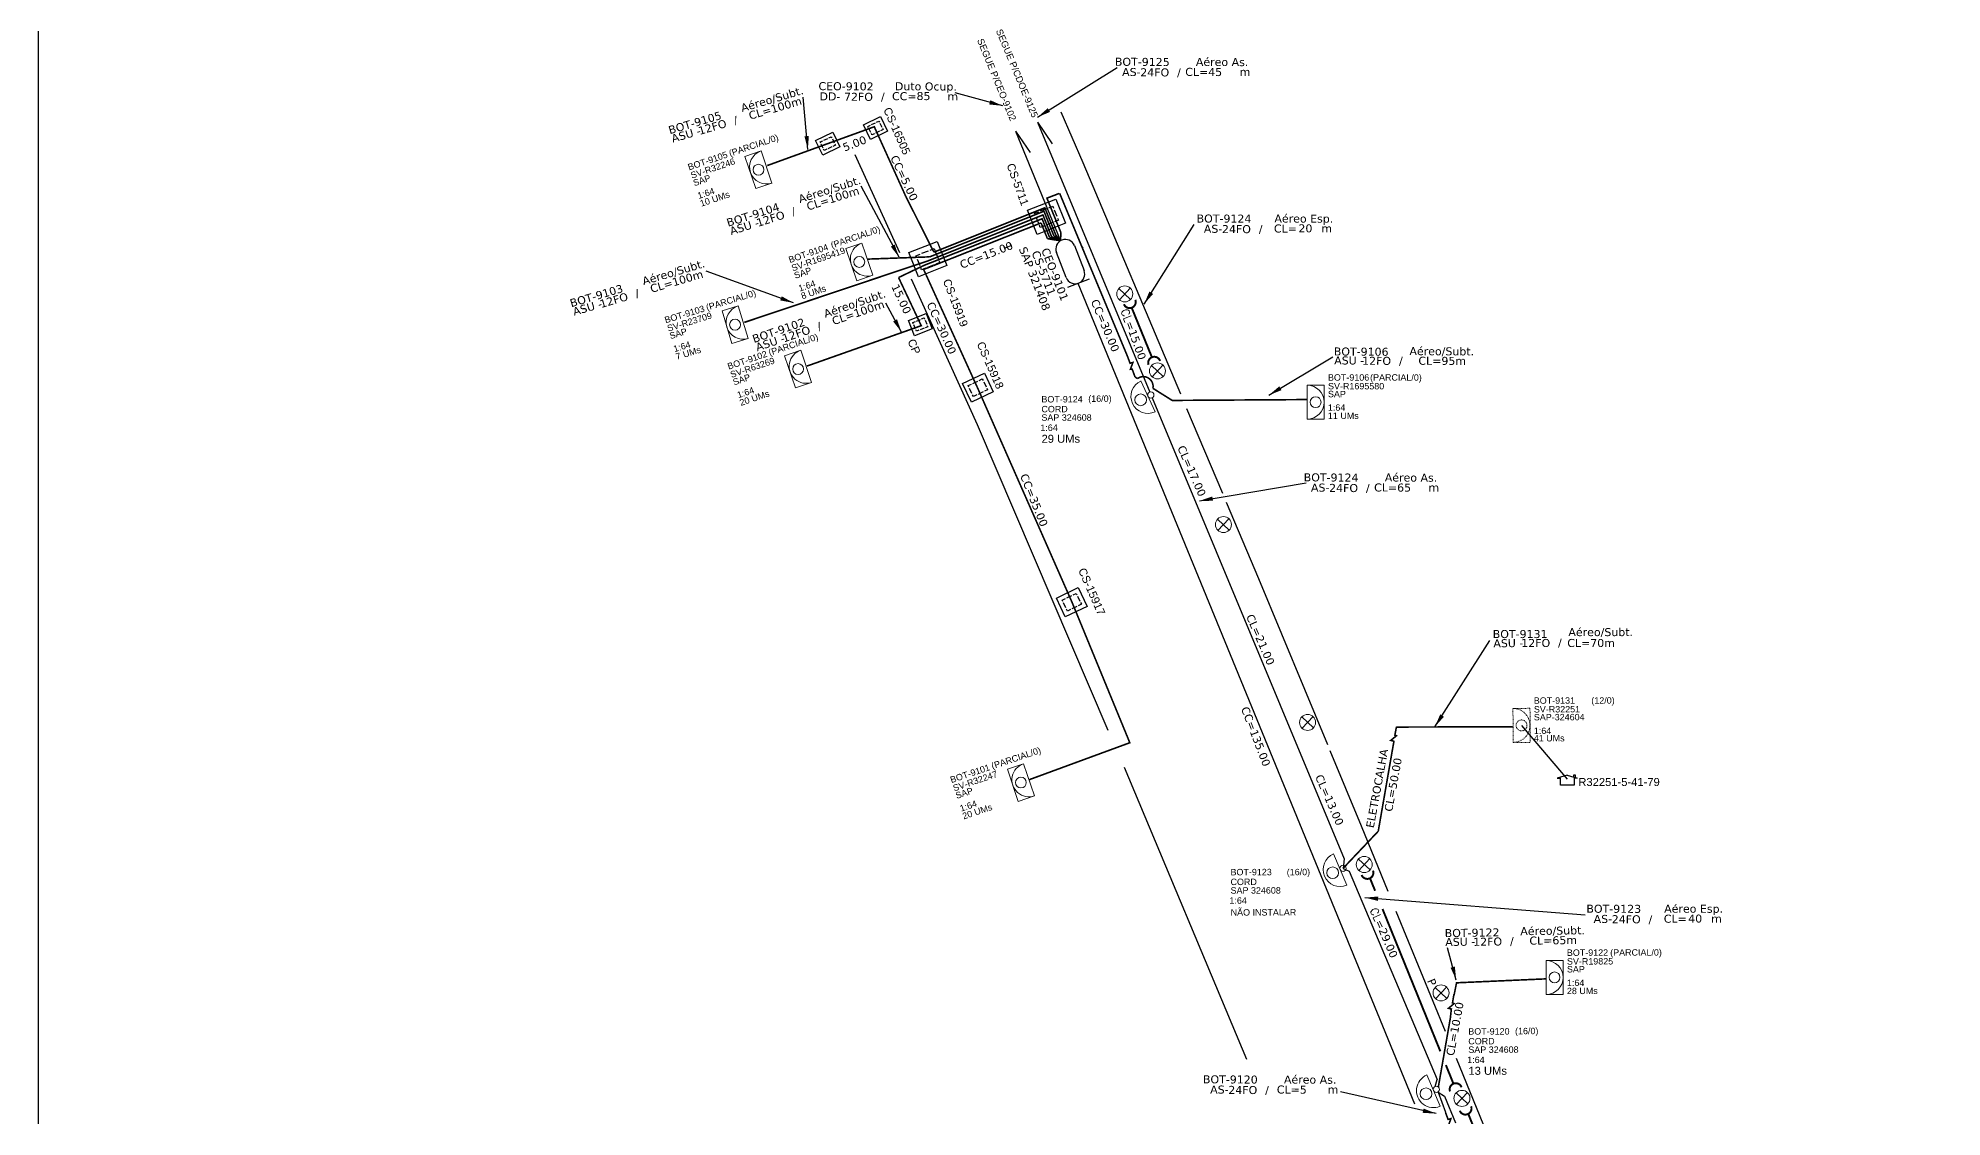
# Model space of a CAD drawing. Header units: metres. Extents: x 0 to 841, y 1 to 595.
# Drawn here: x 0.3 to 285.8, y 227 to 388.7 of the extents above; entities that cross this region are included whole.
import ezdxf
from ezdxf.enums import TextEntityAlignment as Align

# ---------------------------------------------------------------- set-up
doc = ezdxf.new("R2010")
doc.units = ezdxf.units.M
doc.linetypes.add('DYN_DIM', pattern=[0.018303, 0.005229, -0.013073])
for name, color, linetype, lineweight in [('10.4-Postes', 1, 'Continuous', 0), ("20.0-LEGENDA DOS CDO'S", 1, 'Continuous', 0), ('20.1-CDO_INTERIOR', 1, 'Continuous', 0), ('20.2-CDO_POSTE', 1, 'Continuous', 5), ('20.6-CORDOALHA_SUPORTE', 7, 'Continuous', 25), ('CORDOALHA_SUPORTE', 7, 'Continuous', 25)]:
    doc.layers.add(name, color=color, linetype=linetype, lineweight=lineweight)
for name, color, linetype in [('20.4-CEOS', 1, 'Continuous'), ('20.5-CEO', 1, 'Continuous'), ('CAP a instalar', 1, 'Continuous'), ('celulas gpon', 7, 'Continuous'), ('label_cabos', 7, 'Continuous'), ('locais', 7, 'Continuous'), ('locais legendas', 7, 'Continuous'), ('QUADRA', 7, 'Continuous'), ('Subida Lateral', 5, 'Continuous'), ('surveys', 7, 'Continuous'), ('surveys legendas', 7, 'Continuous')]:
    doc.layers.add(name, color=color, linetype=linetype)
doc.layers.add('DROP DE CLIENTE', color=140, linetype='Continuous', plot=False)
doc.styles.add('ARIAL', font='arial.ttf')
doc.styles.add('ROMANS', font='romans.shx')
doc.styles.add('siredit', font='verdana.ttf')
doc.styles.get("Standard").update_dxf_attribs({"font": 'arial.ttf'})
doc.linetypes.add('FENCELINE1', pattern='A,0.25,-0.1,[133,ltypeshp.shx,S=0.1,R=0,X=-0.1,Y=0],-0.1,1', length=1.45)
doc.dimstyles.new('CC', dxfattribs={"dimtxt": 1, "dimasz": 2, "dimexe": 0.18, "dimexo": 0.0625, "dimgap": 0.09, "dimtad": 0, "dimdec": 0, "dimrnd": 1, "dimzin": 0, "dimdsep": 46, "dimtxsty": 'siredit', "dimblk": 'NONE', "dimcen": 0, "dimse1": 1, "dimse2": 1, "dimsd1": 1, "dimsd2": 1, "dimclrt": 7, "dimadec": 0, "dimazin": 0, "dimtfac": 1, "dimtdec": 0, "dimtofl": 0, "dimtmove": 0, "dimatfit": 3, "dimfxl": 0, "dimtolj": 1, "dimtzin": 0, "dimarcsym": 0})

# ---------------------------------------------------------------- blocks, each defined once
blk = doc.blocks.new('_None')

msp = doc.modelspace()

# ---------------------------------------------------------------- linework, layer by layer
at = {"color": 7}
msp.add_lwpolyline([(0.35, 0.54), (841.35, 0.54), (841.35, 594.54), (0.35, 594.54)], close=True, dxfattribs=at)
for points in [[(146.91, 374.78), (149.1, 371.56)], [(150.17, 376.12), (152.37, 372.9)]]:
    msp.add_lwpolyline(points)
at = {"layer": '10.4-Postes', "color": 1}
for p, q in [((162.4, 351.19), (164.15, 349.55)), ((164.1, 351.25), (162.46, 349.49)), ((169, 339.71), (167.36, 337.96)), ((167.3, 339.65), (169.05, 338.01)), ((177.19, 316.6), (178.95, 314.96)), ((178.89, 316.66), (177.25, 314.91)), ((189.81, 286.94), (191.56, 285.3)), ((191.51, 287), (189.87, 285.25)), ((198.31, 265.63), (200.06, 263.99)), ((200, 265.69), (198.36, 263.93)), ((209.81, 246.38), (211.56, 244.74)), ((211.51, 246.44), (209.87, 244.69)), ((212.96, 230.56), (214.71, 228.92)), ((214.65, 230.62), (213.01, 228.87))]:
    msp.add_line(p, q, dxfattribs=at)
for centre in [(163.28, 350.37), (168.18, 338.83), (178.07, 315.78), (190.69, 286.12), (199.18, 264.81), (210.69, 245.56), (213.83, 229.74)]:
    msp.add_circle(centre, 1.2, dxfattribs=at)
at = {"layer": '20.1-CDO_INTERIOR', "color": 8, "lineweight": 18}
for points in [[(107.97, 366.17), (106.33, 371), (108.75, 371.81), (110.38, 366.98)], [(123.1, 352.34), (121.43, 357.16), (123.84, 358), (125.51, 353.18)], [(104.38, 342.95), (102.89, 347.83), (105.33, 348.57), (106.82, 343.7)], [(113.91, 336.28), (112.28, 341.11), (114.7, 341.93), (116.33, 337.1)], [(193.16, 331.59), (193.16, 336.69), (190.61, 336.69), (190.61, 331.59)], [(147.3, 274.28), (145.67, 279.11), (148.09, 279.93), (149.72, 275.09)], [(229, 245.33), (228.98, 250.43), (226.43, 250.42), (226.45, 245.32)]]:
    msp.add_lwpolyline(points, close=True, dxfattribs=at)
at = {"layer": '20.1-CDO_INTERIOR', "color": 1, "linetype": 'DYN_DIM', "lineweight": 18}
msp.add_lwpolyline([(224.04, 283.13), (224.03, 288.23), (221.48, 288.22), (221.49, 283.12)], close=True, dxfattribs=at)
at = {"layer": '20.1-CDO_INTERIOR', "color": 8, "lineweight": 18}
for centre in [(108.36, 368.99), (123.47, 355.17), (104.85, 345.76), (114.3, 339.1), (191.89, 334.14), (147.7, 277.1), (227.71, 247.88)]:
    msp.add_circle(centre, 0.816, dxfattribs=at)
at = {"layer": '20.1-CDO_INTERIOR', "color": 1, "linetype": 'DYN_DIM', "lineweight": 18}
msp.add_circle((222.76, 285.67), 0.816, dxfattribs=at)
at = {"layer": '20.1-CDO_INTERIOR', "color": 8, "lineweight": 18}
for centre, start, end in [((109.57, 369.4), 108.6822, 288.6822), ((124.68, 355.59), 109.1218, 289.1218), ((106.07, 346.13), 107.0182, 287.0182), ((115.51, 339.51), 108.6381, 288.6381), ((190.61, 334.14), 269.9724, 89.9724), ((148.9, 277.51), 108.6381, 288.6381), ((226.44, 247.87), 270.1604, 90.1604)]:
    msp.add_arc(centre, 2.55, start, end, dxfattribs=at)
at = {"layer": '20.1-CDO_INTERIOR', "color": 1, "linetype": 'DYN_DIM', "lineweight": 18}
msp.add_arc((221.48, 285.67), 2.55, 270.1604, 90.1604, dxfattribs=at)
at = {"layer": '20.2-CDO_POSTE', "color": 7}
msp.add_line((167.83, 332.69), (165.68, 337.32), dxfattribs=at)
at = {"layer": '20.2-CDO_POSTE', "color": 252}
msp.add_line((196.57, 261.7), (194.56, 266.39), dxfattribs=at)
at = {"layer": '20.2-CDO_POSTE', "color": 5}
msp.add_line((210.55, 228.55), (208.57, 233.25), dxfattribs=at)
at = {"layer": '20.2-CDO_POSTE', "color": 7}
for centre, radius in [((165.66, 334.49), 0.88), ((167.18, 335.2), 0.472)]:
    msp.add_circle(centre, radius, dxfattribs=at)
at = {"layer": '20.2-CDO_POSTE', "color": 252}
for centre, radius in [((194.45, 263.57), 0.88), ((196, 264.23), 0.472)]:
    msp.add_circle(centre, radius, dxfattribs=at)
at = {"layer": '20.2-CDO_POSTE', "color": 5}
for centre, radius in [((208.44, 230.43), 0.88), ((210, 231.09), 0.472)]:
    msp.add_circle(centre, radius, dxfattribs=at)
at = {"layer": '20.2-CDO_POSTE', "color": 7}
msp.add_arc((166.75, 335), 2.55, 114.8637, 294.8637, dxfattribs=at)
at = {"layer": '20.2-CDO_POSTE', "color": 252}
msp.add_arc((195.57, 264.05), 2.55, 113.157, 293.157, dxfattribs=at)
at = {"layer": '20.2-CDO_POSTE', "color": 5}
msp.add_arc((209.56, 230.9), 2.55, 112.8003, 292.8003, dxfattribs=at)
at = {"layer": '20.5-CEO', "color": 7}
for p, q in [((155.72, 357.62), (157.18, 353.86)), ((154.5, 352.82), (153.04, 356.58))]:
    msp.add_line(p, q, dxfattribs=at)
msp.add_lwpolyline([(154.75, 351.38), (157.97, 352.63)], dxfattribs=at)
for centre, start, end in [((154.38, 357.1), 21.241, 201.241), ((155.84, 353.34), 201.241, 21.241)]:
    msp.add_arc(centre, 1.44, start, end, dxfattribs=at)
at = {"layer": 'CAP a instalar', "color": 7, "linetype": 'FENCELINE1', "ltscale": 5}
for p, q in [((146.91, 374.78), (153.65, 358.34)), ((150.17, 376.12), (167.02, 335.64)), ((156.26, 351.97), (206.73, 228.94)), ((167.38, 334.77), (196.16, 265.66)), ((196.16, 265.66), (196, 264.23)), ((210.24, 230.68), (211.19, 230.05)), ((210.24, 230.68), (211.35, 227.65)), ((211.19, 230.05), (212.85, 226.09))]:
    msp.add_line(p, q, dxfattribs=at)
at = {"layer": 'CAP a instalar', "color": 5, "linetype": 'FENCELINE1', "ltscale": 5}
for p, q in [((196, 264.23), (196.91, 263.83)), ((196.91, 263.83), (210.13, 232.59)), ((209.83, 231.53), (210.13, 232.59))]:
    msp.add_line(p, q, dxfattribs=at)
at = {"layer": 'CAP a instalar', "color": 8, "linetype": 'FENCELINE1', "ltscale": 5, "const_width": 0.24}
for points in [[(130.44, 365), (125.72, 375.44), (109.67, 369.62)], [(153.69, 359.6), (151.6, 364.73), (153.47, 365.45)], [(153.51, 365.46), (163.67, 341.04)], [(134.66, 356.63), (130.44, 365)], [(134.03, 355.93), (151.16, 362.77), (152.64, 359.09)], [(134.66, 356.63), (151.29, 363.29), (152.95, 359.17)], [(152.01, 358.83), (150.88, 361.64), (133.15, 354.64)], [(133.77, 355.33), (151, 362.21), (152.31, 358.94)], [(134.59, 354.62), (150.73, 361.02)], [(151.68, 358.66), (150.73, 361.02)], [(153.65, 358.34), (153.69, 359.6)], [(157.03, 357.27), (156.84, 357.46)], [(106.23, 346.1), (133.77, 355.33)], [(124.67, 355.59), (134.03, 355.93)], [(133.15, 354.64), (133.15, 354.64), (129.36, 352.83)], [(133.05, 354.19), (141.25, 336.18), (155.41, 304.03), (164.03, 283.07), (148.9, 277.51)], [(134.55, 354.6), (133.07, 354.03), (133.07, 354.03)], [(129.36, 352.83), (132.76, 345.61), (115.62, 339.55)], [(164.82, 337.91), (165.19, 337.68)], [(167.49, 336.22), (170.39, 334.4), (190.57, 334.53)], [(212.64, 245.19), (213.02, 247.07), (226.41, 247.66)], [(210.29, 231.45), (212.1, 241.86)]]:
    msp.add_lwpolyline(points, dxfattribs=at)
at = {"layer": 'CAP a instalar', "color": 8, "ltscale": 5, "const_width": 0.24}
for points in [[(134.59, 354.62), (150.73, 361.02)], [(151.68, 358.66), (153.65, 358.34)], [(152.01, 358.83), (153.65, 358.34)], [(152.31, 358.94), (153.64, 358.36)], [(153.65, 358.34), (152.64, 359.09)], [(152.95, 359.17), (153.64, 358.36)]]:
    msp.add_lwpolyline(points, dxfattribs=at)
at = {"layer": 'CAP a instalar', "linetype": 'ByBlock', "ltscale": 5, "const_width": 0.24}
msp.add_lwpolyline([(153.64, 358.36), (153.65, 358.34)], dxfattribs=at)
at = {"layer": 'CAP a instalar', "color": 8, "linetype": 'FENCELINE1', "ltscale": 5, "const_width": 0.24}
msp.add_lwpolyline([(167.49, 336.22, 0.687172), (165.19, 337.68)], format="xyb", dxfattribs=at)
at = {"layer": 'CAP a instalar', "color": 1, "ltscale": 5, "const_width": 0.24}
for points in [[(204, 285.42), (204, 285.42), (221.45, 285.46)], [(204, 285.46), (204, 285.46)], [(201.28, 269.8), (203.4, 281.99)], [(201.28, 269.8), (196, 264.23)]]:
    msp.add_lwpolyline(points, dxfattribs=at)
at = {"layer": 'CORDOALHA_SUPORTE', "const_width": 0.296}
for points in [[(163.15, 348.83, 1), (164.86, 349.49)], [(168.57, 340.32, 1), (166.83, 339.74)], [(198.78, 263.24, 1), (200.49, 263.9)], [(213.77, 231.4, 1), (212.04, 230.78)], [(213.5, 227.89, 1), (215.2, 228.55)]]:
    msp.add_lwpolyline(points, format="xyb", dxfattribs=at)
for points in [[(167.37, 340.81), (164.31, 348.31)], [(200.81, 260.87), (200.06, 262.7)], [(210.59, 236.79), (201.92, 258.14)], [(212.56, 231.92), (211.42, 234.73)], [(214.78, 227.41), (220.61, 212.97)]]:
    msp.add_lwpolyline(points, dxfattribs=at)
at = {"layer": 'DROP DE CLIENTE'}
msp.add_lwpolyline([(222.76, 285.67), (229.62, 277.62)], dxfattribs=at)
at = {"layer": 'locais', "color": 30}
for p, q in [((124.08, 375.74), (126.65, 376.97)), ((126.65, 376.97), (127.7, 374.77)), ((116.93, 373.4), (119.51, 374.63)), ((119.51, 374.63), (120.56, 372.43)), ((125.13, 373.54), (124.08, 375.74)), ((127.7, 374.77), (125.13, 373.54)), ((117.99, 371.2), (116.93, 373.4)), ((120.56, 372.43), (117.99, 371.2)), ((148.7, 362.92), (152.95, 364.6)), ((150.14, 359.27), (148.7, 362.92)), ((152.95, 364.6), (154.39, 360.96)), ((154.39, 360.96), (150.14, 359.27)), ((130.91, 356.56), (135.16, 358.25)), ((135.16, 358.25), (136.6, 354.61)), ((132.35, 352.92), (130.91, 356.56)), ((136.6, 354.61), (132.35, 352.92)), ((130.84, 346.38), (133.48, 347.43)), ((131.74, 344.11), (130.84, 346.38)), ((133.48, 347.43), (134.39, 345.16)), ((134.39, 345.16), (131.74, 344.11)), ((138.95, 336.93), (142.22, 338.49)), ((140.29, 334.12), (138.95, 336.93)), ((142.22, 338.49), (143.56, 335.69)), ((143.56, 335.69), (140.29, 334.12)), ((153.02, 304.77), (156.3, 306.33)), ((156.3, 306.33), (157.64, 303.52)), ((154.36, 301.96), (153.02, 304.77)), ((157.64, 303.52), (154.36, 301.96))]:
    msp.add_line(p, q, dxfattribs=at)
for points in [[(118.9, 373.78, 0), (119.27, 373.95, 0), (119.35, 373.78, 0)], [(124.84, 375.33, 0), (124.76, 375.5, 0), (125.13, 375.68, 0)], [(125.2, 374.58, 0), (124.92, 375.17, 0)], [(125.75, 374.4, 0), (125.37, 374.22, 0), (125.28, 374.42, 0)], [(125.29, 375.76, 0), (125.89, 376.04, 0)], [(126.5, 374.76, 0), (125.91, 374.47, 0)], [(126.05, 376.12, 0), (126.41, 376.29, 0), (126.5, 376.12, 0)], [(126.57, 375.96, 0), (126.85, 375.37, 0)], [(126.93, 375.21, 0), (127.03, 375.01, 0), (126.66, 374.83, 0)], [(117.7, 372.99, 0), (117.61, 373.16, 0), (117.99, 373.34, 0)], [(118.06, 372.23, 0), (117.77, 372.83, 0)], [(118.6, 372.06, 0), (118.23, 371.88, 0), (118.13, 372.07, 0)], [(118.15, 373.42, 0), (118.74, 373.7, 0)], [(119.35, 372.41, 0), (118.76, 372.13, 0)], [(119.43, 373.62, 0), (119.71, 373.02, 0)], [(119.78, 372.86, 0), (119.88, 372.66, 0), (119.51, 372.49, 0)], [(149.87, 362.17, 0), (149.76, 362.46, 0), (150.38, 362.7, 0)], [(150.64, 362.81, 0), (151.62, 363.2, 0)], [(151.88, 363.3, 0), (152.49, 363.54, 0), (152.6, 363.25, 0)], [(152.71, 362.99, 0), (153.1, 362.01, 0)], [(150.37, 360.93, 0), (149.98, 361.9, 0)], [(151.22, 360.58, 0), (150.6, 360.33, 0), (150.47, 360.66, 0)], [(152.46, 361.07, 0), (151.49, 360.68, 0)], [(153.2, 361.75, 0), (153.33, 361.42, 0), (152.73, 361.18, 0)], [(132.85, 356.46, 0), (133.83, 356.84, 0)], [(134.1, 356.95, 0), (134.7, 357.19, 0), (134.82, 356.9, 0)], [(132.08, 355.81, 0), (131.97, 356.1, 0), (132.59, 356.35, 0)], [(132.58, 354.57, 0), (132.19, 355.55, 0)], [(133.43, 354.23, 0), (132.81, 353.98, 0), (132.68, 354.31, 0)], [(134.68, 354.72, 0), (133.7, 354.33, 0)], [(134.92, 356.63, 0), (135.31, 355.66, 0)], [(135.41, 355.39, 0), (135.54, 355.06, 0), (134.94, 354.82, 0)], [(131.57, 345.91, 0), (131.5, 346.09, 0), (131.89, 346.25, 0)], [(131.88, 345.14, 0), (131.64, 345.75, 0)], [(132.05, 346.31, 0), (132.66, 346.56, 0)], [(132.82, 346.62, 0), (133.2, 346.77, 0), (133.27, 346.59, 0)], [(133.34, 346.43, 0), (133.58, 345.82, 0)], [(133.65, 345.65, 0), (133.73, 345.45, 0), (133.35, 345.3, 0)], [(132.41, 344.92, 0), (132.03, 344.77, 0), (131.94, 344.97, 0)], [(133.19, 345.23, 0), (132.58, 344.99, 0)], [(139.92, 336.4, 0), (139.81, 336.63, 0), (140.29, 336.85, 0)], [(140.49, 336.95, 0), (141.25, 337.31, 0)], [(141.45, 337.41, 0), (141.91, 337.63, 0), (142.02, 337.41, 0)], [(142.12, 337.2, 0), (142.48, 336.45, 0)], [(140.37, 335.45, 0), (140.01, 336.2, 0)], [(141.07, 335.22, 0), (140.59, 334.99, 0), (140.47, 335.24, 0)], [(142.03, 335.67, 0), (141.27, 335.31, 0)], [(142.58, 336.25, 0), (142.7, 335.99, 0), (142.23, 335.77, 0)], [(155.53, 305.24, 0), (155.99, 305.47, 0), (156.1, 305.24, 0)], [(153.99, 304.24, 0), (153.89, 304.46, 0), (154.37, 304.69, 0)], [(154.45, 303.28, 0), (154.09, 304.04, 0)], [(155.15, 303.05, 0), (154.67, 302.82, 0), (154.55, 303.08, 0)], [(154.57, 304.79, 0), (155.32, 305.15, 0)], [(156.1, 303.51, 0), (155.35, 303.15, 0)], [(156.2, 305.04, 0), (156.56, 304.29, 0)], [(156.65, 304.08, 0), (156.77, 303.83, 0), (156.31, 303.61, 0)]]:
    msp.add_polyline3d(points, dxfattribs=at)
at = {"layer": 'QUADRA', "color": 3}
for p, q in [((153.69, 377.68), (156.97, 370.06)), ((129.53, 356.51), (122.86, 371.22)), ((156.97, 370.06), (171.61, 335.4)), ((141.21, 330.74), (131.3, 352.6)), ((172.53, 333.21), (177.92, 320.47)), ((160.78, 284.9), (141.21, 330.74)), ((178.47, 319.16), (183.3, 307.72)), ((183.3, 307.72), (193.65, 282.81)), ((194.03, 281.89), (198.72, 270.61)), ((181.58, 235.58), (163.24, 279.35)), ((198.72, 270.61), (202.72, 260.8)), ((203.93, 257.83), (211.3, 239.8)), ((212.94, 235.77), (228.98, 196.51))]:
    msp.add_line(p, q, dxfattribs=at)
at = {"layer": 'Subida Lateral', "color": 5, "const_width": 0.24}
for points in [[(163.67, 341.04), (164.07, 339.97), (164.49, 340.09), (164.12, 339.07), (164.38, 339.1), (164.82, 337.91)], [(203.4, 281.99), (203.63, 283.29), (203.16, 283.42), (204, 284.11), (203.77, 284.21), (204.01, 285.46)], [(212.09, 241.82), (212.24, 243.14), (211.81, 243.25), (212.65, 243.95), (212.41, 244.05), (212.62, 245.3)], [(211.35, 227.65), (211.75, 226.58), (212.17, 226.7), (211.81, 225.68), (212.06, 225.71), (212.51, 224.52)]]:
    msp.add_lwpolyline(points, dxfattribs=at)
at = {"layer": 'surveys'}
for p, q in [((229.61, 278.21), (228.1, 277.77)), ((228.1, 277.77), (228.58, 277.77)), ((228.58, 276.69), (228.58, 277.77)), ((229.61, 278.21), (231.12, 277.77)), ((230.62, 278.28), (230.78, 278.28)), ((230.62, 277.93), (230.62, 278.28)), ((231.12, 277.77), (230.65, 277.77)), ((230.65, 277.77), (230.65, 276.69)), ((230.78, 278.28), (230.78, 277.88)), ((230.65, 276.69), (228.58, 276.69))]:
    msp.add_line(p, q, dxfattribs=at)

# ---------------------------------------------------------------- texts
at = {"color": 7}
for s, rotation, p in [('SEGUE P/CEO-9102', 292.3056, (141.11, 388.42)), ('SEGUE P/CDOE-9125', 292.6005, (143.93, 389.83))]:
    msp.add_text(s, height=1, rotation=rotation, dxfattribs=at).set_placement(p)
at = {"layer": "20.0-LEGENDA DOS CDO'S", "color": 8, "style": 'ARIAL'}
for s, rotation, p in [('      (PARCIAL/0)', 18.6271, (106.73, 371.84)), ('       (PARCIAL/0)', 19.0666, (121.82, 358.01)), ('      (PARCIAL/0)', 16.963, (103.3, 348.66)), ('      (PARCIAL/0)', 18.5829, (112.67, 341.96)), ('     (PARCIAL/0)', 359.9724, (203, 337.37)), ('      (PARCIAL/0)', 18.5829, (146.07, 279.96)), ('      (PARCIAL/0)', 0.1604, (238.81, 251.14))]:
    msp.add_text(s, height=0.96, rotation=rotation, dxfattribs=at).set_placement(p, align=Align.CENTER)
for s, rotation, p in [('BOT-9105', 18.6271, (97.96, 368.89)), ('SV-R32246 ', 18.6271, (98.38, 367.65)), ('SAP', 18.6271, (98.75, 366.52)), ('1:64', 18.6271, (99.4, 364.6)), ('10 UMs', 18.6271, (99.78, 363.44)), ('BOT-9104', 19.0666, (113.07, 354.99)), ('SV-R1695419', 19.0666, (113.5, 353.75)), ('SAP', 19.0666, (113.89, 352.63)), ('1:64', 19.0666, (114.54, 350.71)), ('8 UMs', 19.0666, (114.94, 349.56)), ('BOT-9103', 16.963, (94.45, 345.96)), ('SV-R23709', 16.963, (94.84, 344.71)), ('SAP', 16.963, (95.18, 343.58)), ('1:64', 16.963, (95.77, 341.63)), ('7 UMs', 16.963, (96.12, 340.47)), ('BOT-9102', 18.5829, (103.9, 339.01)), ('SV-R63269', 18.5829, (104.32, 337.77)), ('SAP', 18.5829, (104.7, 336.65)), ('SV-R1695580 ', 359.9724, (193.75, 336.06)), ('BOT-9106', 359.9724, (193.74, 337.37)), ('1:64', 18.5829, (105.34, 334.72)), ('20 UMs', 18.5829, (105.72, 333.57)), ('SAP', 359.9724, (193.74, 334.88)), ('1:64', 359.9724, (193.73, 332.85)), ('11 UMs', 359.9724, (193.73, 331.63)), ('BOT-9101', 18.5829, (137.29, 277.01)), ('SV-R32247', 18.5829, (137.71, 275.77)), ('SAP', 18.5829, (138.09, 274.64)), ('1:64', 18.5829, (138.73, 272.72)), ('20 UMs', 18.5829, (139.12, 271.56)), ('BOT-9122', 0.1604, (229.56, 251.11)), ('SV-R19825', 0.1604, (229.57, 249.8)), ('SAP', 0.1604, (229.57, 248.62)), ('28 UMs', 0.1604, (229.57, 245.37)), ('1:64', 0.1604, (229.57, 246.59))]:
    msp.add_text(s, height=0.96, rotation=rotation, dxfattribs=at).set_placement(p)
at = {"layer": "20.0-LEGENDA DOS CDO'S", "color": 7, "style": 'ARIAL'}
for s, height, p in [('BOT-9124', 0.96, (150.78, 334.09)), ('SAP 324608', 0.96, (150.78, 331.35)), ('CORD', 0.96, (150.78, 332.62)), ('1:64', 0.96, (150.62, 329.83)), ('29 UMs', 1.2, (150.8, 328.05))]:
    msp.add_text(s, height=height, rotation=0.118, dxfattribs=at).set_placement(p)
msp.add_text('(16/0)', height=0.96, rotation=0.118, dxfattribs=at).set_placement((159.55, 334.19), align=Align.CENTER)
at = {"layer": "20.0-LEGENDA DOS CDO'S", "color": 1, "linetype": 'DYN_DIM', "style": 'ARIAL'}
for s, p in [('SV-R32251', (224.61, 287.6)), ('BOT-9131', (224.6, 288.91)), ('SAP-324604', (224.61, 286.42)), ('1:64', (224.61, 284.38))]:
    msp.add_text(s, height=0.96, rotation=0.1604, dxfattribs=at).set_placement(p)
msp.add_text('      (12/0)', height=0.96, rotation=0.1604, dxfattribs=at).set_placement((233.86, 288.93), align=Align.CENTER)
at = {"layer": "20.0-LEGENDA DOS CDO'S", "color": 1, "style": 'ARIAL'}
msp.add_text('41 UMs', height=0.96, rotation=0.1604, dxfattribs=at).set_placement((224.6, 283.26))
at = {"layer": "20.0-LEGENDA DOS CDO'S", "color": 252, "style": 'ARIAL'}
for s, p in [('CORD', (179.13, 261.72)), ('BOT-9123', (179.13, 263.19)), ('1:64', (178.97, 258.93)), ('SAP 324608', (179.14, 260.44)), ('NÃO INSTALAR', (179.15, 257.15))]:
    msp.add_text(s, height=0.96, rotation=0.118, dxfattribs=at).set_placement(p)
msp.add_text('     (16/0)', height=0.96, rotation=0.118, dxfattribs=at).set_placement((188.38, 263.2), align=Align.CENTER)
at = {"layer": "20.0-LEGENDA DOS CDO'S", "color": 5, "style": 'ARIAL'}
for s, height, p in [('BOT-9120', 0.96, (214.78, 239.3)), ('CORD', 0.96, (214.78, 237.83)), ('SAP 324608', 0.96, (214.79, 236.56)), ('1:64', 0.96, (214.62, 235.04)), ('13 UMs', 1.2, (214.8, 233.27))]:
    msp.add_text(s, height=height, rotation=0.118, dxfattribs=at).set_placement(p)
msp.add_text('(16/0)', height=0.96, rotation=0.118, dxfattribs=at).set_placement((223.54, 239.36), align=Align.CENTER)
at = {"layer": '20.4-CEOS', "color": 7, "style": 'siredit'}
msp.add_text('CEO-9101', height=1.212, rotation=291.241, dxfattribs=at).set_placement((153.37, 353.53), align=Align.TOP_CENTER)
at = {"layer": '20.5-CEO', "color": 7, "style": 'siredit'}
msp.add_text('1', height=1.21, rotation=291.241, dxfattribs=at).set_placement((144.97, 357.72))
for s, p in [('SAP 321408', (150.34, 352.88)), ('CS-5711', (151.69, 353.72))]:
    msp.add_text(s, height=1.217, rotation=291.241, dxfattribs=at).set_placement(p, align=Align.TOP_CENTER)
at = {"layer": '20.6-CORDOALHA_SUPORTE', "color": 0, "style": 'ROMANS'}
for rotation, p in [(290.2918, (163.79, 344.78)), (293.5839, (201.3, 254.98))]:
    msp.add_text('CL=', height=1.2, rotation=rotation, dxfattribs=at).set_placement(p, align=Align.RIGHT)
at = {"layer": '20.6-CORDOALHA_SUPORTE', "color": 0, "style": 'siredit'}
for s, rotation, p in [('15.00', 289.9818, (163.79, 344.78)), ('29.00', 293.2739, (201.3, 254.98))]:
    msp.add_text(s, height=1.2, rotation=rotation, dxfattribs=at).set_placement(p)
at = {"layer": 'celulas gpon', "style": 'siredit'}
for s, rotation, p in [('5.00', 21.2728, (121.27, 371.71)), ('CC=5.00', 295.4225, (128.09, 370.81)), ('CC=15.00', 21.3082, (138.83, 354.13)), ('15.00', 295.1795, (128.24, 351.49)), ('CC=30.00', 294.2857, (133.54, 348.83)), ('CC=30.00', 292.9638, (158.15, 349.26)), ('CL=17.00', 293.7205, (171.13, 327.32)), ('CC=35.00', 291.9684, (147.55, 323.12)), ('CL=21.00', 293.7205, (181.43, 302.02)), ('CC=135.00', 290.9217, (180.68, 288.2)), ('ELETROCALHA', 79.5905, (200.6, 270.21)), ('CL=50.00', 79.5905, (203.36, 272.66)), ('CL=13.00', 293.7205, (191.78, 277.98)), ('CL=10.00', 79.5905, (212.62, 236.04))]:
    msp.add_text(s, height=1.2, rotation=rotation, dxfattribs=at).set_placement(p)
at = {"layer": 'celulas gpon', "color": 1, "style": 'siredit'}
msp.add_text('P', height=1.2, rotation=292.7666, dxfattribs=at).set_placement((208.58, 247.39))
at = {"layer": 'label_cabos', "style": 'siredit'}
for s, rotation, p in [('BOT-9125', 359.69, (165.9, 385.17)), ('Aéreo As.', 359.69, (177.87, 385.15)), ('AS-', 359.69, (164.26, 383.65)), ('24FO', 359.69, (167.77, 383.6)), ('/', 359.69, (171.4, 383.6)), ('CL=45', 359.69, (175.11, 383.66)), ('m', 359.69, (181.3, 383.66)), ('Aéreo/Subt.', 16.4151, (110.39, 379.58)), ('BOT-9105', 16.4151, (98.83, 376.05)), ('/', 16.4151, (104.92, 376.43)), ('CL=100m', 16.4151, (110.86, 378.22)), ('ASU -', 16.4151, (97.49, 374.26)), ('12FO', 16.4151, (101.44, 375.39)), ('Aéreo/Subt.', 17.6538, (119.01, 366.03)), ('CL=100m', 17.6538, (119.51, 364.68)), ('BOT-9104', 17.6538, (107.53, 362.25)), ('12FO', 17.6538, (110.16, 361.64)), ('/', 17.6538, (113.61, 362.77)), ('ASU -', 17.6538, (106.23, 360.43)), ('BOT-9124', 359.8216, (178.15, 361.67)), ('AS-', 359.8216, (176.51, 360.14)), ('24FO', 359.8216, (180.02, 360.09)), ('/', 359.8216, (183.65, 360.1)), ('Aéreo Esp.', 359.8216, (190.12, 361.67)), ('CL=', 359.8216, (187.36, 360.18)), ('m', 359.8216, (193.55, 360.19)), ('Aéreo/Subt.', 16.4151, (95.61, 353.62)), ('BOT-9103', 16.4151, (84.06, 350.1)), ('/', 16.4151, (90.15, 350.48)), ('CL=100m', 16.4151, (96.08, 352.26)), ('ASU -', 16.4151, (82.71, 348.31)), ('12FO', 16.4151, (86.67, 349.43)), ('Aéreo/Subt.', 18.878, (122.77, 348.92)), ('CL=100m', 18.878, (123.3, 347.58)), ('BOT-9102', 18.878, (111.37, 344.9)), ('12FO', 18.878, (114.01, 344.35)), ('/', 18.878, (117.44, 345.54)), ('ASU -', 18.878, (110.11, 343.05)), ('ASU -', 359.69, (196.92, 340.39)), ('BOT-9106', 359.69, (198.72, 341.72)), ('12FO', 359.69, (201.03, 340.34)), ('/', 359.69, (204.67, 340.34)), ('Aéreo/Subt.', 359.69, (210.8, 341.77)), ('CL=95m', 359.69, (210.87, 340.34)), ('BOT-9124', 359.69, (194.21, 322.85)), ('Aéreo As.', 359.69, (206.19, 322.83)), ('AS-', 359.69, (192.57, 321.33)), ('24FO', 359.69, (196.08, 321.27)), ('/', 359.69, (199.71, 321.27)), ('CL=65', 359.69, (203.43, 321.34)), ('m', 359.69, (209.61, 321.34)), ('ASU -', 0.8516, (220.78, 298)), ('BOT-9123', 359.8216, (236.59, 258.17)), ('AS-', 359.8216, (234.95, 256.65)), ('24FO', 359.8216, (238.46, 256.6)), ('/', 359.8216, (242.09, 256.61)), ('Aéreo Esp.', 359.8216, (248.56, 258.18)), ('CL=', 359.8216, (245.81, 256.68)), ('m', 359.8216, (251.99, 256.69)), ('BOT-9122', 0.8516, (215.35, 254.58)), ('Aéreo/Subt.', 0.8516, (227.42, 254.88)), ('CL=65m', 0.8516, (227.51, 253.44)), ('ASU -', 0.8516, (213.57, 253.22)), ('12FO', 0.8516, (217.68, 253.24)), ('/', 0.8516, (221.31, 253.32)), ('BOT-9120', 359.69, (179.1, 232.58)), ('AS-', 359.69, (177.46, 231.06)), ('24FO', 359.69, (180.97, 231)), ('/', 359.69, (184.6, 231)), ('CL=5', 359.69, (188.32, 231.06)), ('Aéreo As.', 359.69, (191.07, 232.55)), ('m', 359.69, (194.5, 231.06))]:
    msp.add_text(s, height=1.2, rotation=rotation, dxfattribs=at).set_placement(p, align=Align.MIDDLE_CENTER)
at = {"layer": 'label_cabos', "color": 0, "style": 'siredit'}
for s, p in [('CEO-9102', (121.49, 381.51)), ('DD-', (119.07, 379.99)), ('72FO', (123.35, 379.93)), ('/', (126.99, 379.93)), ('CC=', (130.22, 380.02)), ('Duto Ocup.', (133.46, 381.49)), ('m', (137.49, 379.99))]:
    msp.add_text(s, height=1.2, rotation=359.69, dxfattribs=at).set_placement(p, align=Align.MIDDLE_CENTER)
msp.add_text('85', height=1.2, rotation=359.69, dxfattribs=at).set_placement((132.05, 379.45))
at = {"layer": 'label_cabos', "style": 'siredit'}
for s, p in [('20', (189.31, 359.61)), ('40', (247.75, 256.11))]:
    msp.add_text(s, height=1.2, rotation=359.8216, dxfattribs=at).set_placement(p)
for s, p in [('BOT-9131', (222.55, 299.37)), ('Aéreo/Subt.', (234.63, 299.66)), ('12FO', (224.89, 298.03)), ('/', (228.52, 298.1)), ('CL=70m', (233.19, 298.03))]:
    msp.add_text(s, height=1.2, dxfattribs=at).set_placement(p, align=Align.MIDDLE_CENTER)
at = {"layer": 'locais legendas', "color": 30}
for s, rotation, p in [('CS-16505', 293.7495, (127.05, 378.02)), ('CS-5711', 289.8616, (145.54, 369.7)), ('CS-15919', 291.1762, (135.98, 352.34)), ('CP', 293.7495, (130.67, 343.29)), ('CS-15918', 293.7495, (141.05, 342.89)), ('CS-15917', 293.7495, (156.26, 308.95))]:
    msp.add_text(s, height=1.2, rotation=rotation, dxfattribs=at).set_placement(p)
at = {"layer": 'surveys legendas'}
msp.add_text('R32251-5-41-79', height=1.2, dxfattribs=at).set_placement((231.28, 276.58))

# ---------------------------------------------------------------- leaders
at = {"layer": 'label_cabos'}
for points in [[(150.2, 376.88), (162.15, 384.35)], [(115.76, 372.03), (115.05, 379.86)], [(144.97, 378.58), (137.85, 380.51)], [(129.43, 355.86), (123.74, 366.54)], [(166.18, 348.86), (173.67, 360.78)], [(113.61, 349.03), (100.49, 353.76)], [(129.8, 344.65), (127.43, 348.97)], [(184.89, 335.2), (194.49, 340.92)], [(174.48, 319.34), (190.47, 322.02)], [(209.77, 285.46), (218.01, 298.39)], [(199.26, 259.84), (232.32, 257.26)], [(212.97, 247.49), (211.66, 252.29)], [(209.95, 227.45), (195.6, 230.74)]]:
    msp.add_leader(points, dimstyle='CC', override={"dimgap": 0.09, "dimtad": 0}, dxfattribs=at)

doc.saveas('drawing.dxf')
